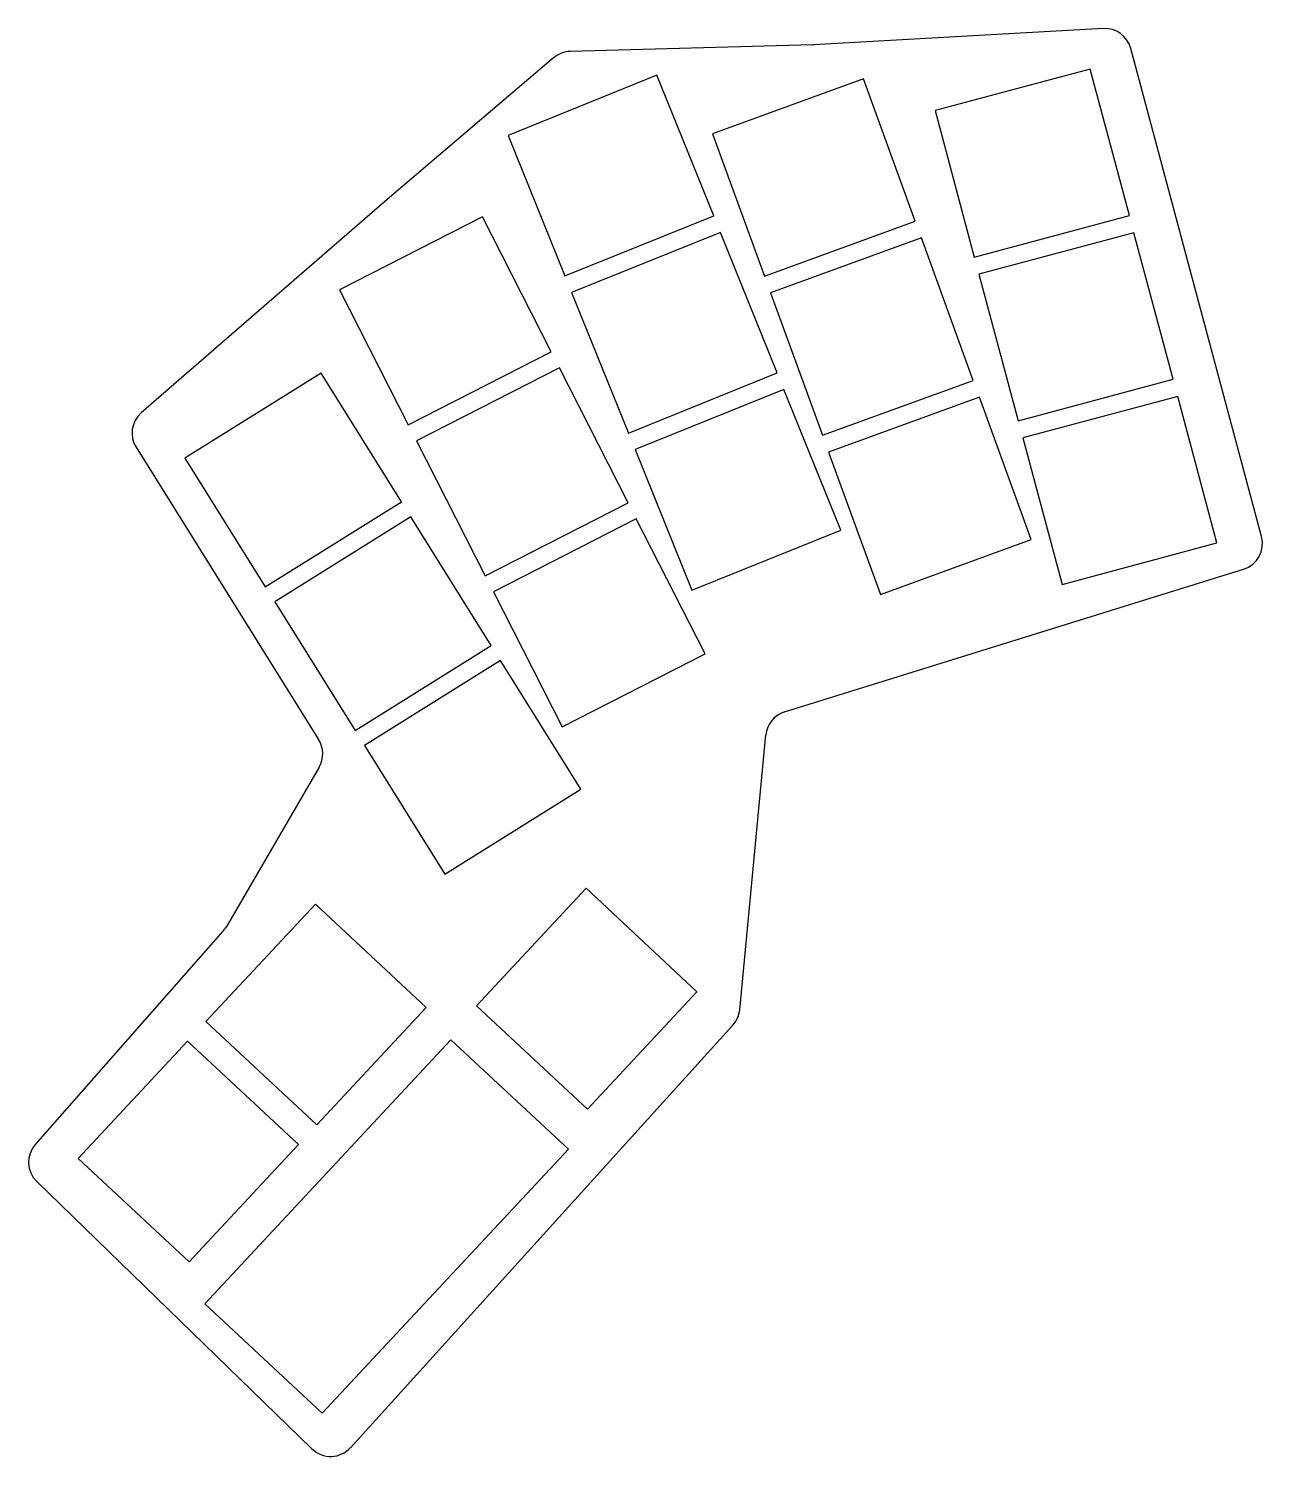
# Model space of a CAD drawing. Header units: millimetres. Extents: x 173 to 311, y -108 to 52.
import ezdxf

# ---------------------------------------------------------------- set-up
doc = ezdxf.new("R2010")
doc.units = ezdxf.units.MM

msp = doc.modelspace()

# ---------------------------------------------------------------- linework, layer by layer
at = {"linetype": 'CONTINUOUS'}
for p, q in [((293.3, 51.78), (260.8, 49.96)), ((260.71, 49.96), (233.52, 49.23)), ((231.65, 48.52), (212.71, 32.39)), ((311.03, -5.18), (296.36, 49.56)), ((243.24, 46.55), (226.55, 39.81)), ((249.6, 30.79), (243.24, 46.55)), ((291.81, 47.24), (274.42, 42.59)), ((296.21, 30.82), (291.81, 47.24)), ((266.39, 46.16), (249.48, 40)), ((272.21, 30.19), (266.39, 46.16)), ((274.42, 42.59), (278.82, 26.17)), ((226.55, 39.81), (232.92, 24.05)), ((249.48, 40), (255.29, 24.03)), ((212.69, 32.37), (185.4, 8.69)), ((223.67, 30.67), (207.63, 22.5)), ((231.39, 15.53), (223.67, 30.67)), ((232.92, 24.05), (249.6, 30.79)), ((278.82, 26.17), (296.21, 30.82)), ((250.35, 28.93), (233.66, 22.19)), ((256.72, 13.17), (250.35, 28.93)), ((255.29, 24.03), (272.21, 30.19)), ((296.73, 28.89), (279.34, 24.23)), ((301.13, 12.47), (296.73, 28.89)), ((272.89, 28.31), (255.98, 22.15)), ((278.71, 12.33), (272.89, 28.31)), ((279.34, 24.23), (283.74, 7.81)), ((207.63, 22.5), (215.35, 7.35)), ((233.66, 22.19), (240.03, 6.43)), ((255.98, 22.15), (261.79, 6.18)), ((215.35, 7.35), (231.39, 15.53)), ((205.57, 13.15), (190.3, 3.61)), ((214.58, -1.27), (205.57, 13.15)), ((232.3, 13.74), (216.26, 5.57)), ((240.02, -1.4), (232.3, 13.74)), ((240.03, 6.43), (256.72, 13.17)), ((257.47, 11.32), (240.78, 4.57)), ((263.84, -4.45), (257.47, 11.32)), ((261.79, 6.18), (278.71, 12.33)), ((283.74, 7.81), (301.13, 12.47)), ((279.39, 10.45), (262.48, 4.3)), ((285.21, -5.52), (279.39, 10.45)), ((301.64, 10.54), (284.26, 5.88)), ((306.04, -5.88), (301.64, 10.54)), ((184.82, 4.83), (205.29, -27.93)), ((216.26, 5.57), (223.98, -9.58)), ((284.26, 5.88), (288.66, -10.54)), ((190.3, 3.61), (199.31, -10.8)), ((240.78, 4.57), (247.15, -11.19)), ((262.48, 4.3), (268.29, -11.68)), ((199.31, -10.8), (214.58, -1.27)), ((223.98, -9.58), (240.02, -1.4)), ((215.64, -2.96), (200.37, -12.5)), ((224.64, -17.38), (215.64, -2.96)), ((240.92, -3.19), (224.89, -11.36)), ((248.64, -18.33), (240.92, -3.19)), ((247.15, -11.19), (263.84, -4.45)), ((268.29, -11.68), (285.21, -5.52)), ((288.66, -10.54), (306.04, -5.88)), ((257.54, -24.84), (309.03, -8.82)), ((200.37, -12.5), (209.38, -26.92)), ((224.89, -11.36), (232.6, -26.5)), ((209.38, -26.92), (224.64, -17.38)), ((225.7, -19.08), (210.44, -28.61)), ((234.71, -33.49), (225.7, -19.08)), ((232.6, -26.5), (248.64, -18.33)), ((210.44, -28.61), (219.45, -43.03)), ((252.52, -58.23), (255.44, -27.42)), ((205.34, -31.03), (194.91, -48.96)), ((219.45, -43.03), (234.71, -33.49)), ((235.29, -44.61), (223.01, -57.78)), ((247.72, -56.21), (235.29, -44.61)), ((204.93, -46.38), (192.65, -59.55)), ((217.36, -57.97), (204.93, -46.38)), ((194.57, -49.43), (173.52, -73.35)), ((235.45, -69.37), (247.72, -56.21)), ((205.08, -71.14), (217.36, -57.97)), ((223.01, -57.78), (235.45, -69.37)), ((192.65, -59.55), (205.08, -71.14)), ((208.87, -107.34), (251.76, -59.97)), ((190.6, -61.74), (178.33, -74.9)), ((203.04, -73.33), (190.6, -61.74)), ((220.14, -61.59), (192.52, -91.21)), ((233.3, -73.87), (220.14, -61.59)), ((190.76, -86.5), (203.04, -73.33)), ((178.33, -74.9), (190.76, -86.5)), ((205.68, -103.49), (233.3, -73.87)), ((173.68, -77.48), (204.55, -107.48)), ((192.52, -91.21), (205.68, -103.49))]:
    msp.add_line(p, q, dxfattribs=at)
for centre, start, end in [((293.47, 48.79), 15, 93.2042), ((260.63, 52.96), 271.5308, 273.2042), ((233.6, 46.23), 91.5308, 130.425), ((214.66, 30.1), 130.425, 130.9533), ((187.37, 6.42), 130.9533, 212), ((308.14, -5.96), 287.2796, 15), ((258.43, -27.71), 107.2796, 174.5879), ((202.75, -29.52), 329.8205, 32), ((192.32, -47.45), 318.6366, 329.8205), ((249.53, -57.95), 317.8425, 354.5879), ((175.77, -75.33), 138.6366, 225.8309), ((206.64, -105.32), 225.8309, 317.8425)]:
    msp.add_arc(centre, 3, start, end, dxfattribs=at)

doc.saveas('drawing.dxf')
